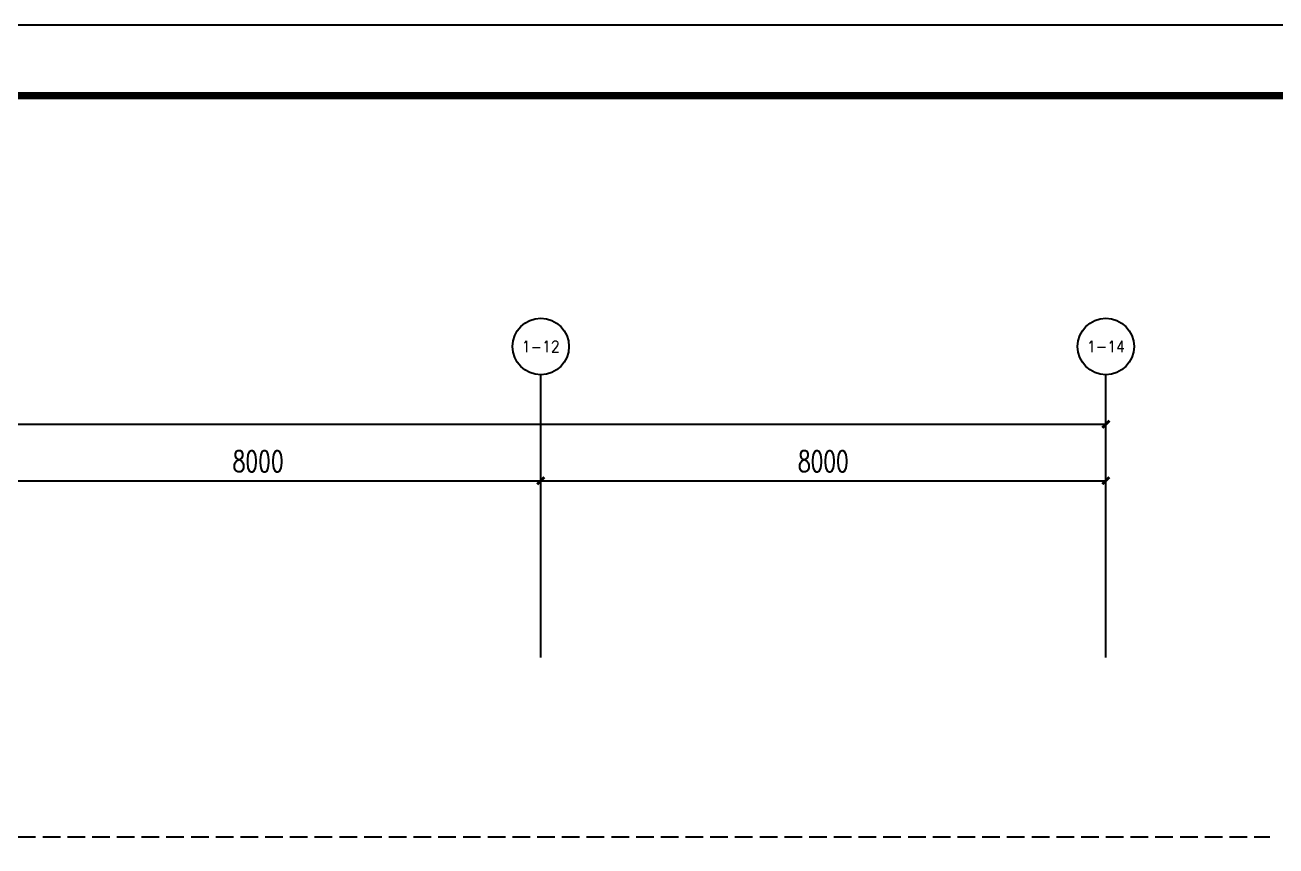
# Model space of a CAD drawing. Extents: x -6243262 to 3079315, y -2914302 to 172723.
# Drawn here: x -5815181 to -5797473, y -769394 to -757772 of the extents above; entities that cross this region are included whole.
import ezdxf
from ezdxf.enums import TextEntityAlignment as Align

# ---------------------------------------------------------------- set-up
doc = ezdxf.new("R2010")
doc.units = 0
doc.header["$LTSCALE"] = 1000
doc.linetypes.add('DASH', pattern=[0.35, 0.25, -0.1])
for name, color, linetype in [('AXIS', 3, 'Continuous'), ('AXIS_TEXT', 7, 'Continuous'), ('PUB_TITLE', 4, 'Continuous'), ('WIRE-通讯', 4, 'Continuous')]:
    doc.layers.add(name, color=color, linetype=linetype)
doc.styles.add('_TCH_AXIS', font='COMPLEX', dxfattribs={"bigfont": 'GBCBIG'})
doc.styles.add('_TCH_DIM_T3', font='SIMPLEX', dxfattribs={"width": 0.705882, "bigfont": 'GBCBIG'})
doc.styles.add('COMPLEX', font='COMPLEX')
doc.dimstyles.new('_TCH_ARCH&&100', dxfattribs={"dimtxt": 297.5, "dimasz": 100, "dimexe": 250, "dimexo": 300, "dimgap": 126.25, "dimtad": 1, "dimdec": 0, "dimzin": 0, "dimdsep": 46, "dimtxsty": '_TCH_DIM_T3', "dimblk": 'ARCHTICK', "dimcen": 0.09, "dimclrt": 7, "dimazin": 2, "dimtfac": 1, "dimtdec": 0, "dimtix": 1, "dimtmove": 2, "dimatfit": 3, "dimfxl": 0, "dimtolj": 1, "dimtzin": 0, "dimarcsym": 0})

# ---------------------------------------------------------------- blocks, each defined once
blk = doc.blocks.new('_AXISO')
at = {"color": 0}
blk.add_circle((0, 0), 0.5, dxfattribs=at)
at = {"layer": 'AXIS_TEXT', "color": 0, "style": 'COMPLEX', "width": 1.041667}
blk.add_attdef('A', text='', height=0.56, dxfattribs=at).set_placement((-0.25, -0.28), (0.25, -0.28), align=Align.FIT)
blk = doc.blocks.new('_ArchTick')
at = {"color": 0, "linetype": 'ByBlock', "const_width": 0.4}
blk.add_lwpolyline([(-0.5, -0.5), (0.5, 0.5)], dxfattribs=at)
blk = doc.blocks.new('*D405')
at = {"layer": 'AXIS', "color": 0, "lineweight": -2, "transparency": 16777216}
for p, q in [((1295009, -1124613), (1295009, -1121363)), ((1335009, -1124613), (1335009, -1121363)), ((1295009, -1121613), (1335009, -1121613))]:
    blk.add_line(p, q, dxfattribs=at)
at = {"layer": 'Defpoints', "color": 0, "transparency": 16777216}
for p in [(1335009, -1121613), (1295009, -1124913), (1335009, -1124913)]:
    blk.add_point(p, dxfattribs=at)
at = {"layer": 'AXIS', "color": 0, "lineweight": -2, "transparency": 16777216, "xscale": 100, "yscale": 100, "zscale": 100, "rotation": 180}
blk.add_blockref('_ArchTick', (1295009, -1121613), dxfattribs=at)
at = {"layer": 'AXIS', "color": 0, "lineweight": -2, "transparency": 16777216, "xscale": 100, "yscale": 100, "zscale": 100}
blk.add_blockref('_ArchTick', (1335009, -1121613), dxfattribs=at)
at = {"layer": 'AXIS', "color": 7, "transparency": 16777216, "insert": (1315009, -1121338), "char_height": 297.5, "attachment_point": 5, "style": '_TCH_DIM_T3'}
blk.add_mtext('\\A1;40000', dxfattribs=at)
blk = doc.blocks.new('*D406')
at = {"layer": 'AXIS', "color": 0, "lineweight": -2, "transparency": 16777216}
for p, q in [((1327009, -1124613), (1327009, -1122163)), ((1335009, -1124613), (1335009, -1122163)), ((1327009, -1122413), (1335009, -1122413))]:
    blk.add_line(p, q, dxfattribs=at)
at = {"layer": 'Defpoints', "color": 0, "transparency": 16777216}
for p in [(1335009, -1122413), (1327009, -1124913), (1335009, -1124913)]:
    blk.add_point(p, dxfattribs=at)
at = {"layer": 'AXIS', "color": 0, "lineweight": -2, "transparency": 16777216, "xscale": 100, "yscale": 100, "zscale": 100, "rotation": 180}
blk.add_blockref('_ArchTick', (1327009, -1122413), dxfattribs=at)
at = {"layer": 'AXIS', "color": 0, "lineweight": -2, "transparency": 16777216, "xscale": 100, "yscale": 100, "zscale": 100}
blk.add_blockref('_ArchTick', (1335009, -1122413), dxfattribs=at)
at = {"layer": 'AXIS', "color": 7, "transparency": 16777216, "insert": (1331009, -1122138), "char_height": 297.5, "attachment_point": 5, "style": '_TCH_DIM_T3'}
blk.add_mtext('\\A1;8000', dxfattribs=at)
blk = doc.blocks.new('*D407')
at = {"layer": 'AXIS', "color": 0, "lineweight": -2, "transparency": 16777216}
for p, q in [((1319009, -1124613), (1319009, -1122163)), ((1327009, -1124613), (1327009, -1122163)), ((1319009, -1122413), (1327009, -1122413))]:
    blk.add_line(p, q, dxfattribs=at)
at = {"layer": 'Defpoints', "color": 0, "transparency": 16777216}
for p in [(1327009, -1122413), (1319009, -1124913), (1327009, -1124913)]:
    blk.add_point(p, dxfattribs=at)
at = {"layer": 'AXIS', "color": 0, "lineweight": -2, "transparency": 16777216, "xscale": 100, "yscale": 100, "zscale": 100, "rotation": 180}
blk.add_blockref('_ArchTick', (1319009, -1122413), dxfattribs=at)
at = {"layer": 'AXIS', "color": 0, "lineweight": -2, "transparency": 16777216, "xscale": 100, "yscale": 100, "zscale": 100}
blk.add_blockref('_ArchTick', (1327009, -1122413), dxfattribs=at)
at = {"layer": 'AXIS', "color": 7, "transparency": 16777216, "insert": (1323009, -1122138), "char_height": 297.5, "attachment_point": 5, "style": '_TCH_DIM_T3'}
blk.add_mtext('\\A1;8000', dxfattribs=at)
blk = doc.blocks.new('45645')
at = {"color": 8, "linetype": 'DASH'}
blk.add_lwpolyline([(1319258.9, -1127453.4), (1337330.3, -1127453.4)], dxfattribs=at)
at = {"layer": 'AXIS', "color": 8}
for p, q in [((1327008.9, -1124913.4), (1327008.9, -1120913.4)), ((1335008.9, -1124913.4), (1335008.9, -1120913.4))]:
    blk.add_line(p, q, dxfattribs=at)
ref = blk.add_blockref('_AXISO', (1327008.9, -1120513.4), dxfattribs=dict(at, xscale=800, yscale=800, zscale=800))
ref.add_attrib('A', '1-12', dxfattribs={"layer": 'AXIS_TEXT', "height": 160.91, "style": '_TCH_AXIS'}).set_placement((1326740.8, -1120593.8), (1327277.1, -1120593.8), align=Align.FIT)
ref = blk.add_blockref('_AXISO', (1335008.9, -1120513.4), dxfattribs=dict(at, xscale=800, yscale=800, zscale=800))
ref.add_attrib('A', '1-14', dxfattribs={"layer": 'AXIS_TEXT', "height": 156.8, "style": '_TCH_AXIS'}).set_placement((1334740.1, -1120591.8), (1335277.7, -1120591.8), align=Align.FIT)
for p1, p2, distance, picture, middle in [((1295008.9, -1124913.4), (1335008.9, -1124913.4), 3300, '*D405', (1315008.9, -1121338.4)), ((1319008.9, -1124913.4), (1327008.9, -1124913.4), 2500, '*D407', (1323008.9, -1122138.4)), ((1327008.9, -1124913.4), (1335008.9, -1124913.4), 2500, '*D406', (1331008.9, -1122138.4))]:
    dim = blk.add_aligned_dim(p1=p1, p2=p2, distance=distance, dimstyle='_TCH_ARCH&&100', dxfattribs=at)
    dim.commit()
    dim.dimension.update_dxf_attribs({"geometry": picture, "text_midpoint": middle})

msp = doc.modelspace()

# ---------------------------------------------------------------- linework, layer by layer
at = {"layer": 'PUB_TITLE'}
msp.add_lwpolyline([(-5847413.8, -799772.5), (-5788013.8, -799772.5), (-5788013.8, -757772.5), (-5847413.8, -757772.5)], close=True, dxfattribs=at)
at = {"layer": 'PUB_TITLE', "const_width": 100}
msp.add_lwpolyline([(-5845913.8, -798772.5), (-5789013.8, -798772.5), (-5789013.8, -758772.5), (-5845913.8, -758772.5)], close=True, dxfattribs=at)

# ---------------------------------------------------------------- block references
at = {"layer": 'WIRE-通讯', "linetype": 'Continuous'}
msp.add_blockref('45645', (-7134890.2, 358189.8), dxfattribs=at)

doc.saveas('drawing.dxf')
